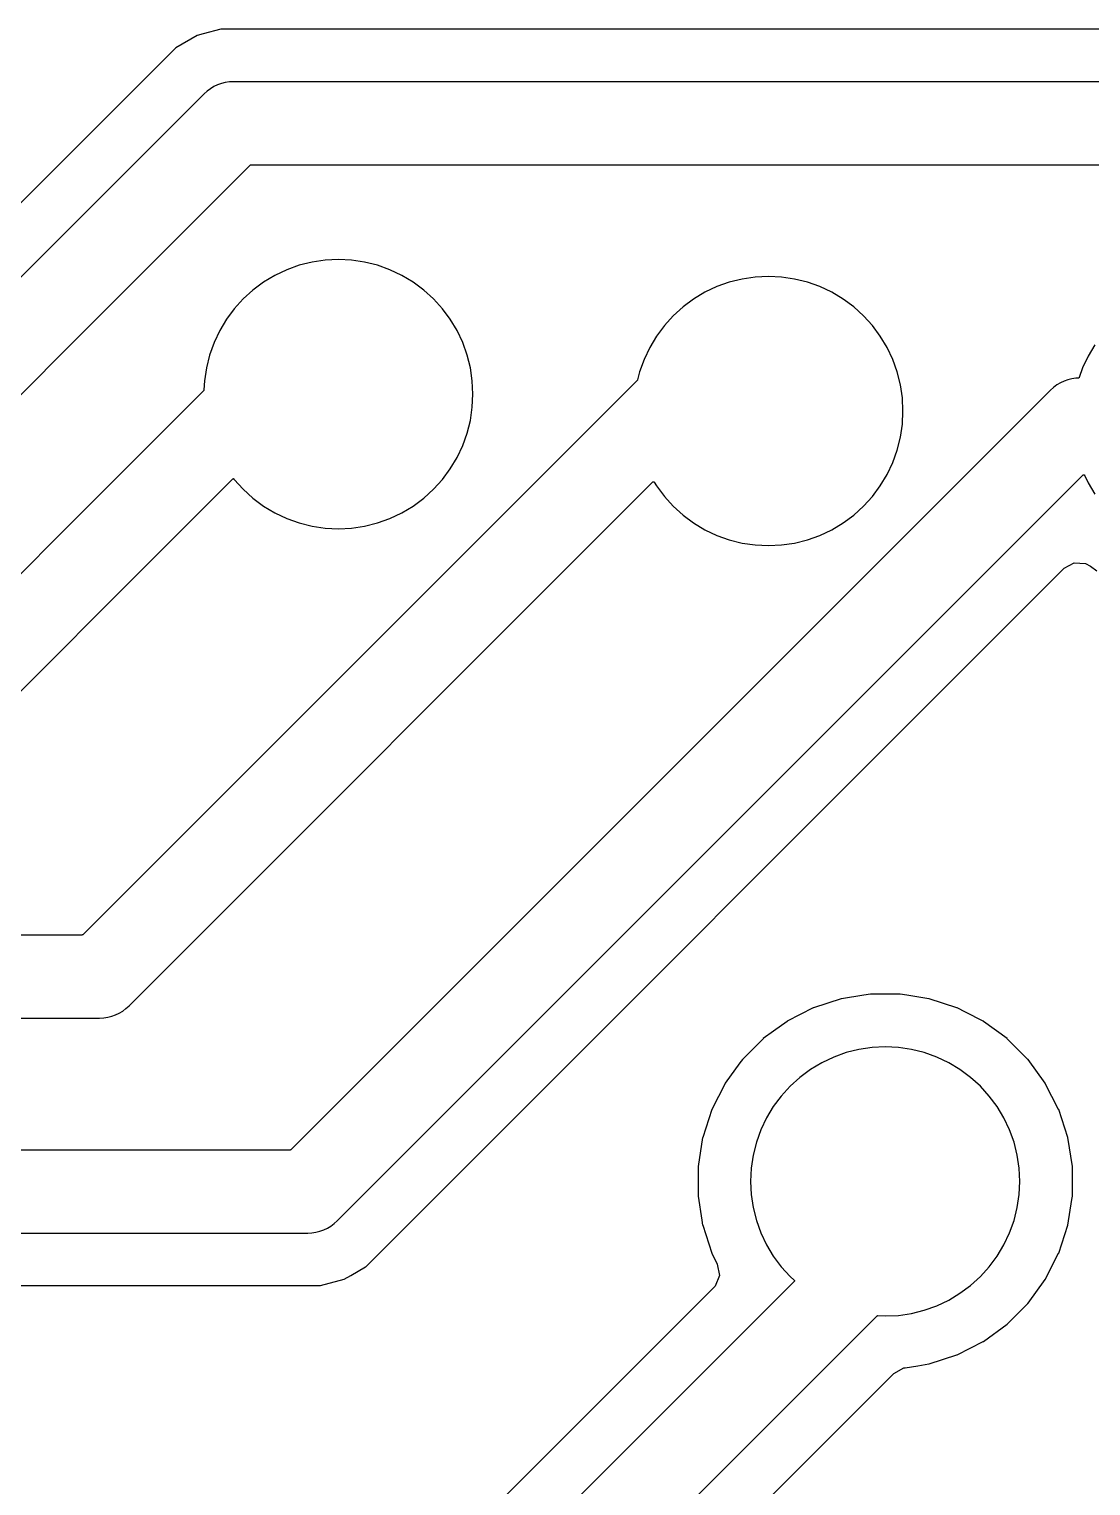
# Model space of a CAD drawing. Header units: metres. Extents: x 92.3 to 181.5, y -134.8 to -50.6.
# Drawn here: x 160.79 to 167.06, y -79.45 to -70.84 of the extents above; entities that cross this region are included whole.
import ezdxf

# ---------------------------------------------------------------- set-up
doc = ezdxf.new("R2010")
doc.units = ezdxf.units.M

msp = doc.modelspace()

# ---------------------------------------------------------------- linework, layer by layer
for points in [[(169.5725, -70.8445), (161.9275, -70.8445), (161.9274, -70.8445), (161.9273, -70.8445), (161.9272, -70.8445), (161.9271, -70.8445), (161.9271, -70.8445), (161.927, -70.8445), (161.9269, -70.8445), (161.9268, -70.8446), (161.9267, -70.8446), (161.9267, -70.8446), (161.9265, -70.8446), (161.9264, -70.8446), (161.9263, -70.8446), (161.9262, -70.8447), (161.8212, -70.8728), (161.7862, -70.8822), (161.7861, -70.8822), (161.786, -70.8822), (161.7859, -70.8823), (161.7858, -70.8823), (161.7858, -70.8823), (161.7857, -70.8824), (161.7856, -70.8824), (161.7855, -70.8824), (161.7854, -70.8825), (161.7854, -70.8825), (161.7853, -70.8825), (161.7852, -70.8826), (161.7851, -70.8826), (161.785, -70.8827), (161.6595, -70.9552), (161.6594, -70.9552), (161.6593, -70.9552), (161.6593, -70.9553), (161.6592, -70.9553), (161.6592, -70.9553), (161.6591, -70.9554), (161.659, -70.9555), (161.6589, -70.9555), (161.6588, -70.9556), (161.6588, -70.9556), (161.6587, -70.9557), (161.6586, -70.9558), (161.6585, -70.9559), (161.6584, -70.956), (159.3053, -73.3091)], [(169.4999, -71.1549), (162.0001, -71.1549), (161.976, -71.1561), (161.9522, -71.1596), (161.9288, -71.1654), (161.9062, -71.1735), (161.8845, -71.1838), (161.8638, -71.1962), (161.8445, -71.2105), (161.8266, -71.2268), (159.3999, -73.6534)], [(159.6734, -74.0732), (162.1001, -71.6466), (162.1002, -71.6465), (162.1002, -71.6464), (162.1003, -71.6463), (162.1004, -71.6463), (162.1004, -71.6463), (162.1005, -71.6462), (162.1006, -71.6461), (162.1007, -71.646), (162.1008, -71.646), (162.1008, -71.646), (162.1009, -71.6459), (162.101, -71.6458), (162.1011, -71.6458), (162.1012, -71.6457), (162.1012, -71.6457), (162.1014, -71.6457), (162.1015, -71.6456), (162.1016, -71.6456), (162.1017, -71.6455), (162.1017, -71.6455), (162.1018, -71.6455), (162.1019, -71.6454), (162.102, -71.6454), (162.1022, -71.6453), (162.1022, -71.6453), (162.1023, -71.6453), (162.1024, -71.6453), (162.1025, -71.6452), (162.1026, -71.6452), (162.1026, -71.6452), (162.1028, -71.6452), (162.1029, -71.6452), (162.103, -71.6452), (162.1031, -71.6451), (162.1031, -71.6451), (162.1032, -71.6451), (162.1034, -71.6451), (162.1035, -71.6451), (162.1036, -71.6451), (169.3964, -71.6451)], [(160.1534, -75.3432), (161.9958, -73.5009), (161.9959, -73.5008), (161.9959, -73.5007), (161.996, -73.5006), (161.9961, -73.5006), (161.9961, -73.5006), (161.9962, -73.5005), (161.9963, -73.5004), (161.9964, -73.5004), (161.9965, -73.5003), (161.9965, -73.5003), (161.9966, -73.5002), (161.9967, -73.5002), (161.9968, -73.5001), (161.9969, -73.5), (161.9969, -73.5), (161.997, -73.5), (161.9971, -73.4999), (161.9972, -73.4999), (161.9973, -73.4998), (161.9973, -73.4998), (161.9974, -73.4998), (161.9976, -73.4997), (161.9977, -73.4997), (161.9978, -73.4997), (161.9978, -73.4997), (161.9979, -73.4996), (161.998, -73.4996), (161.9981, -73.4996), (161.9982, -73.4995), (161.9982, -73.4995), (161.9984, -73.4995), (161.9985, -73.4995), (161.9986, -73.4995), (161.9987, -73.4995), (161.9987, -73.4995), (161.9988, -73.4994), (161.999, -73.4994), (161.9991, -73.4994), (161.9992, -73.4994), (161.9992, -73.4994), (161.9993, -73.4994), (161.9994, -73.4994), (161.9996, -73.4994), (161.9997, -73.4994), (161.9997, -73.4994), (161.9998, -73.4995), (161.9999, -73.4995), (162, -73.4995), (162.0001, -73.4995), (162.0001, -73.4995), (162.0003, -73.4995), (162.0004, -73.4995), (162.0005, -73.4996), (162.0006, -73.4996), (162.0006, -73.4996), (162.0007, -73.4996), (162.0008, -73.4997), (162.001, -73.4997), (162.0011, -73.4997), (162.0011, -73.4997), (162.0012, -73.4998), (162.0013, -73.4998), (162.0014, -73.4999), (162.0015, -73.4999), (162.0015, -73.4999), (162.0016, -73.5), (162.0017, -73.5), (162.0018, -73.5001), (162.0019, -73.5002), (162.0019, -73.5002), (162.002, -73.5002), (162.0021, -73.5003), (162.0022, -73.5004), (162.0023, -73.5004), (162.0023, -73.5004), (162.0024, -73.5005), (162.0025, -73.5006), (162.0026, -73.5007), (162.0027, -73.5007), (162.0027, -73.5007), (162.0028, -73.5008), (162.0029, -73.5009), (162.0029, -73.501), (162.003, -73.5011), (162.003, -73.5011), (162.0031, -73.5012), (162.0032, -73.5013), (162.0032, -73.5014), (162.0033, -73.5014), (162.0055, -73.5043), (162.0579, -73.5621), (162.1157, -73.6145), (162.1783, -73.661), (162.2452, -73.7011), (162.3158, -73.7345), (162.3892, -73.7608), (162.4649, -73.7797), (162.5421, -73.7912), (162.62, -73.795), (162.6979, -73.7912), (162.7751, -73.7797), (162.8508, -73.7608), (162.9242, -73.7345), (162.9948, -73.7011), (163.0617, -73.661), (163.1243, -73.6145), (163.1821, -73.5621), (163.2345, -73.5043), (163.281, -73.4417), (163.3211, -73.3748), (163.3545, -73.3042), (163.3808, -73.2308), (163.3997, -73.1551), (163.4112, -73.0779), (163.415, -73), (163.4112, -72.9221), (163.3997, -72.8449), (163.3808, -72.7692), (163.3545, -72.6958), (163.3211, -72.6252), (163.281, -72.5583), (163.2345, -72.4957), (163.1821, -72.4379), (163.1243, -72.3855), (163.0617, -72.339), (162.9948, -72.2989), (162.9242, -72.2655), (162.8508, -72.2392), (162.7751, -72.2203), (162.6979, -72.2088), (162.62, -72.205), (162.5421, -72.2088), (162.4649, -72.2203), (162.3892, -72.2392), (162.3158, -72.2655), (162.2452, -72.2989), (162.1783, -72.339), (162.1157, -72.3855), (162.0579, -72.4379), (162.0055, -72.4957), (161.959, -72.5583), (161.9189, -72.6252), (161.8855, -72.6958), (161.8592, -72.7692), (161.8403, -72.8449), (161.8288, -72.9221), (161.8262, -72.9753), (161.8262, -72.9754), (161.8262, -72.9755), (161.8262, -72.9756), (161.8262, -72.9757), (161.8262, -72.9757), (161.8262, -72.9759), (161.8261, -72.976), (161.8261, -72.9761), (161.8261, -72.9762), (161.8261, -72.9762), (161.8261, -72.9763), (161.826, -72.9764), (161.826, -72.9765), (161.826, -72.9766), (161.826, -72.9766), (161.8259, -72.9767), (161.8259, -72.9769), (161.8258, -72.977), (161.8258, -72.9771), (161.8258, -72.9771), (161.8257, -72.9772), (161.8257, -72.9773), (161.8256, -72.9774), (161.8256, -72.9775), (161.8256, -72.9775), (161.8255, -72.9776), (161.8255, -72.9777), (161.8254, -72.9778), (161.8253, -72.9779), (161.8253, -72.9779), (161.8253, -72.978), (161.8252, -72.9781), (161.8251, -72.9782), (161.8251, -72.9782), (161.8251, -72.9782), (161.825, -72.9783), (161.8249, -72.9784), (161.8248, -72.9785), (161.8248, -72.9786), (159.8799, -74.9234)], [(157.1865, -76.6851), (161.2099, -76.6851), (161.234, -76.6839), (161.2578, -76.6804), (161.2812, -76.6746), (161.3038, -76.6665), (161.3255, -76.6562), (161.3462, -76.6438), (161.3655, -76.6295), (161.3834, -76.6132), (164.478, -73.5187), (164.4781, -73.5186), (164.4781, -73.5186), (164.4781, -73.5185), (164.4782, -73.5184), (164.4783, -73.5184), (164.4783, -73.5184), (164.4784, -73.5183), (164.4785, -73.5182), (164.4786, -73.5181), (164.4787, -73.5181), (164.4787, -73.5181), (164.4789, -73.518), (164.479, -73.5179), (164.4791, -73.5179), (164.4792, -73.5178), (164.4792, -73.5178), (164.4793, -73.5177), (164.4794, -73.5177), (164.4795, -73.5176), (164.4796, -73.5176), (164.4796, -73.5176), (164.4798, -73.5175), (164.4799, -73.5175), (164.48, -73.5175), (164.4801, -73.5174), (164.4801, -73.5174), (164.4802, -73.5174), (164.4804, -73.5174), (164.4805, -73.5173), (164.4806, -73.5173), (164.4806, -73.5173), (164.4807, -73.5173), (164.4809, -73.5173), (164.481, -73.5173), (164.4811, -73.5172), (164.4811, -73.5172), (164.4812, -73.5172), (164.4814, -73.5172), (164.4815, -73.5172), (164.4816, -73.5172), (164.4816, -73.5172), (164.4817, -73.5172), (164.4819, -73.5172), (164.482, -73.5173), (164.4821, -73.5173), (164.4821, -73.5173), (164.4822, -73.5173), (164.4824, -73.5173), (164.4825, -73.5173), (164.4826, -73.5174), (164.4826, -73.5174), (164.4827, -73.5174), (164.4829, -73.5174), (164.483, -73.5175), (164.4831, -73.5175), (164.4831, -73.5175), (164.4832, -73.5175), (164.4833, -73.5176), (164.4834, -73.5176), (164.4836, -73.5177), (164.4836, -73.5177), (164.4837, -73.5177), (164.4838, -73.5178), (164.4839, -73.5178), (164.484, -73.5179), (164.484, -73.5179), (164.4841, -73.518), (164.4842, -73.518), (164.4843, -73.5181), (164.4844, -73.5182), (164.4844, -73.5182), (164.4845, -73.5183), (164.4846, -73.5183), (164.4847, -73.5184), (164.4848, -73.5185), (164.4848, -73.5185), (164.4849, -73.5186), (164.485, -73.5187), (164.4851, -73.5188), (164.4852, -73.5189), (164.4852, -73.5189), (164.4853, -73.5189), (164.4854, -73.519), (164.4854, -73.5191), (164.4855, -73.5192), (164.4855, -73.5192), (164.4856, -73.5193), (164.4857, -73.5194), (164.4857, -73.5196), (164.4857, -73.5196), (164.4858, -73.5197), (164.499, -73.5417), (164.5455, -73.6043), (164.5979, -73.6621), (164.6557, -73.7145), (164.7183, -73.761), (164.7852, -73.8011), (164.8558, -73.8345), (164.9292, -73.8608), (165.0049, -73.8797), (165.0821, -73.8912), (165.16, -73.895), (165.2379, -73.8912), (165.3151, -73.8797), (165.3908, -73.8608), (165.4642, -73.8345), (165.5348, -73.8011), (165.6017, -73.761), (165.6643, -73.7145), (165.7221, -73.6621), (165.7745, -73.6043), (165.821, -73.5417), (165.8611, -73.4748), (165.8945, -73.4042), (165.9208, -73.3308), (165.9397, -73.2551), (165.9512, -73.1779), (165.955, -73.1), (165.9512, -73.0221), (165.9397, -72.9449), (165.9208, -72.8692), (165.8945, -72.7958), (165.8611, -72.7252), (165.821, -72.6583), (165.7745, -72.5957), (165.7221, -72.5379), (165.6643, -72.4855), (165.6017, -72.439), (165.5348, -72.3989), (165.4642, -72.3655), (165.3908, -72.3392), (165.3151, -72.3203), (165.2379, -72.3088), (165.16, -72.305), (165.0821, -72.3088), (165.0049, -72.3203), (164.9292, -72.3392), (164.8558, -72.3655), (164.7852, -72.3989), (164.7183, -72.439), (164.6557, -72.4855), (164.5979, -72.5379), (164.5455, -72.5957), (164.499, -72.6583), (164.4589, -72.7252), (164.4255, -72.7958), (164.3992, -72.8692), (164.3876, -72.9156), (164.3876, -72.9157), (164.3876, -72.9159), (164.3875, -72.916), (164.3875, -72.9161), (164.3875, -72.9161), (164.3874, -72.9162), (164.3874, -72.9163), (164.3873, -72.9164), (164.3873, -72.9165), (164.3873, -72.9165), (164.3872, -72.9167), (164.3872, -72.9168), (164.3871, -72.9169), (164.3871, -72.917), (164.3871, -72.917), (164.387, -72.9171), (164.3869, -72.9172), (164.3869, -72.9173), (164.3868, -72.9174), (164.3868, -72.9174), (164.3867, -72.9175), (164.3866, -72.9176), (164.3866, -72.9177), (164.3865, -72.9178), (164.3865, -72.9178), (164.3864, -72.9179), (164.3863, -72.9179), (164.3862, -72.918), (164.3861, -72.9181), (164.3766, -72.9268), (161.1099, -76.1934), (161.1098, -76.1935), (161.1098, -76.1936), (161.1097, -76.1937), (161.1096, -76.1937), (161.1096, -76.1937), (161.1095, -76.1938), (161.1094, -76.1939), (161.1093, -76.194), (161.1092, -76.194), (161.1092, -76.194), (161.1091, -76.1941), (161.109, -76.1942), (161.1089, -76.1942), (161.1088, -76.1943), (161.1088, -76.1943), (161.1086, -76.1943), (161.1085, -76.1944), (161.1084, -76.1944), (161.1083, -76.1945), (161.1083, -76.1945), (161.1082, -76.1945), (161.1081, -76.1946), (161.108, -76.1946), (161.1078, -76.1947), (161.1078, -76.1947), (161.1077, -76.1947), (161.1076, -76.1947), (161.1075, -76.1948), (161.1074, -76.1948), (161.1074, -76.1948), (161.1072, -76.1948), (161.1071, -76.1948), (161.107, -76.1948), (161.1069, -76.1949), (161.1069, -76.1949), (161.1068, -76.1949), (161.1066, -76.1949), (161.1065, -76.1949), (161.1064, -76.1949), (157.1865, -76.1949)], [(167.089, -72.7083), (167.0489, -72.7752), (167.0155, -72.8458), (166.9954, -72.902), (166.9954, -72.9021), (166.9953, -72.9022), (166.9953, -72.9024), (166.9952, -72.9025), (166.9952, -72.9025), (166.9952, -72.9026), (166.9951, -72.9027), (166.995, -72.9028), (166.995, -72.9029), (166.995, -72.9029), (166.9949, -72.903), (166.9948, -72.9031), (166.9948, -72.9032), (166.9947, -72.9033), (166.9947, -72.9033), (166.9946, -72.9034), (166.9946, -72.9035), (166.9945, -72.9036), (166.9944, -72.9037), (166.9944, -72.9037), (166.9943, -72.9038), (166.9942, -72.9039), (166.9941, -72.904), (166.994, -72.904), (166.994, -72.904), (166.994, -72.9041), (166.9939, -72.9042), (166.9938, -72.9043), (166.9937, -72.9043), (166.9937, -72.9043), (166.9936, -72.9044), (166.9935, -72.9045), (166.9934, -72.9046), (166.9933, -72.9046), (166.9933, -72.9046), (166.9932, -72.9047), (166.993, -72.9047), (166.9929, -72.9048), (166.9928, -72.9049), (166.9928, -72.9049), (166.9927, -72.9049), (166.9926, -72.905), (166.9925, -72.905), (166.9924, -72.905), (166.9924, -72.905), (166.9923, -72.9051), (166.9921, -72.9051), (166.992, -72.9052), (166.9919, -72.9052), (166.9919, -72.9052), (166.9918, -72.9052), (166.9917, -72.9052), (166.9915, -72.9053), (166.9914, -72.9053), (166.9914, -72.9053), (166.9913, -72.9053), (166.9912, -72.9053), (166.9911, -72.9053), (166.9909, -72.9053), (166.976, -72.9061), (166.9522, -72.9096), (166.9288, -72.9154), (166.9062, -72.9235), (166.8845, -72.9338), (166.8638, -72.9462), (166.8445, -72.9605), (166.8266, -72.9768), (162.3399, -77.4634), (162.3398, -77.4635), (162.3398, -77.4636), (162.3397, -77.4637), (162.3396, -77.4637), (162.3396, -77.4637), (162.3395, -77.4638), (162.3394, -77.4639), (162.3393, -77.464), (162.3392, -77.464), (162.3392, -77.464), (162.3391, -77.4641), (162.339, -77.4642), (162.3389, -77.4642), (162.3388, -77.4643), (162.3388, -77.4643), (162.3386, -77.4643), (162.3385, -77.4644), (162.3384, -77.4644), (162.3383, -77.4645), (162.3383, -77.4645), (162.3382, -77.4645), (162.3381, -77.4646), (162.338, -77.4646), (162.3378, -77.4647), (162.3378, -77.4647), (162.3377, -77.4647), (162.3376, -77.4647), (162.3375, -77.4648), (162.3374, -77.4648), (162.3374, -77.4648), (162.3372, -77.4648), (162.3371, -77.4648), (162.337, -77.4648), (162.3369, -77.4649), (162.3369, -77.4649), (162.3368, -77.4649), (162.3366, -77.4649), (162.3365, -77.4649), (162.3364, -77.4649), (157.1865, -77.4649)], [(157.1865, -77.9551), (162.4399, -77.9551), (162.464, -77.9539), (162.4878, -77.9504), (162.5112, -77.9446), (162.5338, -77.9365), (162.5555, -77.9262), (162.5762, -77.9138), (162.5955, -77.8995), (162.6134, -77.8832), (167.0191, -73.4775), (167.0192, -73.4774), (167.0193, -73.4774), (167.0194, -73.4773), (167.0195, -73.4772), (167.0195, -73.4772), (167.0196, -73.4771), (167.0197, -73.477), (167.0198, -73.477), (167.0199, -73.4769), (167.0199, -73.4769), (167.02, -73.4768), (167.0201, -73.4768), (167.0202, -73.4767), (167.0203, -73.4767), (167.0203, -73.4767), (167.0204, -73.4766), (167.0205, -73.4766), (167.0206, -73.4765), (167.0207, -73.4765), (167.0207, -73.4765), (167.0208, -73.4764), (167.0209, -73.4764), (167.0211, -73.4763), (167.0212, -73.4763), (167.0212, -73.4763), (167.0213, -73.4763), (167.0214, -73.4762), (167.0215, -73.4762), (167.0216, -73.4762), (167.0216, -73.4762), (167.0217, -73.4761), (167.0219, -73.4761), (167.022, -73.4761), (167.0221, -73.4761), (167.0221, -73.4761), (167.0222, -73.4761), (167.0223, -73.4761), (167.0225, -73.4761), (167.0226, -73.4761), (167.0226, -73.4761), (167.0227, -73.4761), (167.0228, -73.4761), (167.0229, -73.4761), (167.0231, -73.4761), (167.0231, -73.4761), (167.0232, -73.4761), (167.0233, -73.4761), (167.0234, -73.4761), (167.0235, -73.4761), (167.0235, -73.4761), (167.0236, -73.4761), (167.0238, -73.4762), (167.0239, -73.4762), (167.024, -73.4762), (167.024, -73.4762), (167.0241, -73.4763), (167.0242, -73.4763), (167.0243, -73.4763), (167.0245, -73.4764), (167.0245, -73.4764), (167.0246, -73.4764), (167.0247, -73.4765), (167.0248, -73.4765), (167.0249, -73.4766), (167.0249, -73.4766), (167.025, -73.4766), (167.0251, -73.4767), (167.0252, -73.4767), (167.0253, -73.4768), (167.0253, -73.4768), (167.0254, -73.4769), (167.0255, -73.4769), (167.0256, -73.477), (167.0257, -73.4771), (167.0257, -73.4771), (167.0258, -73.4771), (167.0259, -73.4772), (167.026, -73.4773), (167.0261, -73.4774), (167.0261, -73.4774), (167.0262, -73.4775), (167.0262, -73.4775), (167.0263, -73.4776), (167.0264, -73.4777), (167.0264, -73.4777), (167.0265, -73.4778), (167.0266, -73.4779), (167.0266, -73.478), (167.0267, -73.4781), (167.0267, -73.4781), (167.0268, -73.4782), (167.0268, -73.4783), (167.0269, -73.4784), (167.027, -73.4785), (167.027, -73.4785), (167.027, -73.4786), (167.0271, -73.4787), (167.0271, -73.4788), (167.0272, -73.4789), (167.0489, -73.5248), (167.089, -73.5917)], [(157.3159, -78.2655), (162.5125, -78.2655), (162.5126, -78.2655), (162.5127, -78.2655), (162.5128, -78.2655), (162.5129, -78.2655), (162.5129, -78.2655), (162.513, -78.2655), (162.5131, -78.2655), (162.5132, -78.2654), (162.5133, -78.2654), (162.5133, -78.2654), (162.5135, -78.2654), (162.5136, -78.2654), (162.5137, -78.2654), (162.5138, -78.2653), (162.6538, -78.2278), (162.6539, -78.2278), (162.654, -78.2278), (162.6541, -78.2277), (162.6542, -78.2277), (162.6542, -78.2277), (162.6543, -78.2276), (162.6544, -78.2276), (162.6545, -78.2276), (162.6546, -78.2275), (162.6546, -78.2275), (162.6547, -78.2275), (162.6548, -78.2274), (162.6549, -78.2274), (162.655, -78.2273), (162.6927, -78.2056), (162.7805, -78.1548), (162.7806, -78.1548), (162.7807, -78.1547), (162.7808, -78.1547), (162.7809, -78.1546), (162.7809, -78.1546), (162.781, -78.1545), (162.7811, -78.1545), (162.7811, -78.1544), (162.7812, -78.1543), (162.7812, -78.1543), (162.7813, -78.1543), (162.7814, -78.1542), (162.7815, -78.1541), (162.7816, -78.154), (166.9068, -74.0288), (166.9662, -73.9964), (167.0334, -74.0012), (167.0617, -74.0164), (167.0994, -74.0438)], [(162.9187, -81.7669), (165.9009, -78.7846), (165.9609, -78.7519), (165.967, -78.7507), (166.0435, -78.7386), (166.1085, -78.7283), (166.1086, -78.7283), (166.1086, -78.7283), (166.1087, -78.7283), (166.1087, -78.7283), (166.1087, -78.7283), (166.1087, -78.7283), (166.1089, -78.7283), (166.109, -78.7282), (166.1091, -78.7282), (166.1091, -78.7282), (166.1092, -78.7282), (166.274, -78.6746), (166.2741, -78.6746), (166.2742, -78.6746), (166.2743, -78.6745), (166.2744, -78.6745), (166.2744, -78.6745), (166.2744, -78.6745), (166.2745, -78.6744), (166.2746, -78.6744), (166.2747, -78.6743), (166.4291, -78.5957), (166.4291, -78.5956), (166.4292, -78.5956), (166.4293, -78.5955), (166.4294, -78.5955), (166.4294, -78.5955), (166.4295, -78.5954), (166.4296, -78.5954), (166.4296, -78.5953), (166.4297, -78.5953), (166.5699, -78.4935), (166.5699, -78.4934), (166.57, -78.4933), (166.5701, -78.4933), (166.5702, -78.4932), (166.5702, -78.4932), (166.5702, -78.4932), (166.5703, -78.4931), (166.5704, -78.493), (166.5705, -78.4929), (166.6929, -78.3705), (166.693, -78.3704), (166.6931, -78.3703), (166.6932, -78.3702), (166.6932, -78.3702), (166.6932, -78.3702), (166.6933, -78.3701), (166.6933, -78.37), (166.6934, -78.3699), (166.6935, -78.3699), (166.7953, -78.2297), (166.7953, -78.2296), (166.7954, -78.2296), (166.7954, -78.2295), (166.7955, -78.2294), (166.7955, -78.2294), (166.7955, -78.2293), (166.7956, -78.2292), (166.7956, -78.2291), (166.7957, -78.2291), (166.8743, -78.0747), (166.8744, -78.0746), (166.8744, -78.0745), (166.8745, -78.0744), (166.8745, -78.0744), (166.8745, -78.0744), (166.8745, -78.0743), (166.8746, -78.0742), (166.8746, -78.0741), (166.8746, -78.074), (166.9282, -77.9092), (166.9282, -77.9092), (166.9282, -77.9091), (166.9282, -77.909), (166.9283, -77.9089), (166.9283, -77.9089), (166.9283, -77.9088), (166.9283, -77.9087), (166.9283, -77.9086), (166.9283, -77.9085), (166.9523, -77.7571), (166.9554, -77.7374), (166.9555, -77.7373), (166.9555, -77.7372), (166.9555, -77.7371), (166.9555, -77.737), (166.9555, -77.737), (166.9555, -77.7369), (166.9555, -77.7368), (166.9555, -77.7367), (166.9555, -77.7366), (166.9555, -77.5634), (166.9555, -77.5633), (166.9555, -77.5632), (166.9555, -77.5631), (166.9555, -77.563), (166.9555, -77.563), (166.9555, -77.5629), (166.9555, -77.5628), (166.9555, -77.5627), (166.9554, -77.5626), (166.9283, -77.3915), (166.9283, -77.3914), (166.9283, -77.3913), (166.9283, -77.3912), (166.9283, -77.3911), (166.9283, -77.3911), (166.9282, -77.391), (166.9282, -77.3909), (166.9282, -77.3908), (166.9282, -77.3908), (166.8746, -77.226), (166.8746, -77.2259), (166.8746, -77.2258), (166.8745, -77.2257), (166.8745, -77.2256), (166.8745, -77.2256), (166.8745, -77.2256), (166.8744, -77.2255), (166.8744, -77.2254), (166.8743, -77.2253), (166.7957, -77.0709), (166.7956, -77.0709), (166.7956, -77.0708), (166.7955, -77.0707), (166.7955, -77.0706), (166.7955, -77.0706), (166.7954, -77.0705), (166.7954, -77.0704), (166.7953, -77.0704), (166.7953, -77.0703), (166.6935, -76.9301), (166.6934, -76.9301), (166.6933, -76.93), (166.6933, -76.9299), (166.6932, -76.9298), (166.6932, -76.9298), (166.6932, -76.9298), (166.6931, -76.9297), (166.693, -76.9296), (166.6929, -76.9295), (166.5705, -76.8071), (166.5704, -76.807), (166.5703, -76.8069), (166.5702, -76.8068), (166.5702, -76.8068), (166.5702, -76.8068), (166.5701, -76.8067), (166.57, -76.8067), (166.5699, -76.8066), (166.5699, -76.8065), (166.4297, -76.7047), (166.4296, -76.7047), (166.4296, -76.7046), (166.4295, -76.7046), (166.4294, -76.7045), (166.4294, -76.7045), (166.4293, -76.7045), (166.4292, -76.7044), (166.4291, -76.7044), (166.4291, -76.7043), (166.3238, -76.6507), (166.2747, -76.6257), (166.2746, -76.6256), (166.2745, -76.6256), (166.2744, -76.6255), (166.2744, -76.6255), (166.2742, -76.6255), (166.2741, -76.6254), (166.274, -76.6254), (166.274, -76.6254), (166.1092, -76.5718), (166.1091, -76.5718), (166.1091, -76.5718), (166.109, -76.5718), (166.1088, -76.5717), (166.1087, -76.5717), (166.1086, -76.5717), (166.1086, -76.5717), (166.1085, -76.5717), (166.1085, -76.5717), (166.1085, -76.5717), (165.9771, -76.5508), (165.9374, -76.5446), (165.9373, -76.5445), (165.9372, -76.5445), (165.9371, -76.5445), (165.937, -76.5445), (165.937, -76.5445), (165.9369, -76.5445), (165.9368, -76.5445), (165.9367, -76.5445), (165.9366, -76.5445), (165.7634, -76.5445), (165.7633, -76.5445), (165.7632, -76.5445), (165.7631, -76.5445), (165.763, -76.5445), (165.763, -76.5445), (165.7629, -76.5445), (165.7628, -76.5445), (165.7627, -76.5445), (165.7626, -76.5446), (165.7229, -76.5508), (165.5915, -76.5717), (165.5914, -76.5717), (165.5913, -76.5717), (165.5912, -76.5717), (165.5911, -76.5717), (165.5911, -76.5717), (165.591, -76.5718), (165.5909, -76.5718), (165.5909, -76.5718), (165.5908, -76.5718), (165.426, -76.6254), (165.4259, -76.6254), (165.4258, -76.6254), (165.4257, -76.6255), (165.4256, -76.6255), (165.4256, -76.6255), (165.4255, -76.6255), (165.4255, -76.6256), (165.4254, -76.6256), (165.4253, -76.6257), (165.2709, -76.7043), (165.2709, -76.7044), (165.2708, -76.7044), (165.2707, -76.7045), (165.2706, -76.7045), (165.2706, -76.7045), (165.2705, -76.7046), (165.2704, -76.7046), (165.2704, -76.7047), (165.2703, -76.7047), (165.1903, -76.7628), (165.1301, -76.8065), (165.1301, -76.8066), (165.13, -76.8066), (165.1299, -76.8067), (165.1299, -76.8067), (165.1298, -76.8068), (165.1297, -76.8069), (165.1296, -76.807), (165.1295, -76.8071), (165.0071, -76.9295), (165.007, -76.9296), (165.0069, -76.9297), (165.0068, -76.9298), (165.0067, -76.9299), (165.0067, -76.9299), (165.0066, -76.93), (165.0066, -76.9301), (165.0065, -76.9301), (165.0065, -76.9301), (164.9921, -76.95), (164.9047, -77.0703), (164.9047, -77.0704), (164.9046, -77.0704), (164.9046, -77.0705), (164.9045, -77.0706), (164.9045, -77.0706), (164.9045, -77.0707), (164.9044, -77.0708), (164.9044, -77.0709), (164.9043, -77.0709), (164.8257, -77.2253), (164.8256, -77.2254), (164.8256, -77.2255), (164.8255, -77.2255), (164.8255, -77.2256), (164.8255, -77.2256), (164.8255, -77.2257), (164.8254, -77.2258), (164.8254, -77.2259), (164.8254, -77.226), (164.7718, -77.3908), (164.7718, -77.3909), (164.7718, -77.3909), (164.7718, -77.391), (164.7717, -77.3911), (164.7717, -77.3911), (164.7717, -77.3912), (164.7717, -77.3913), (164.7717, -77.3914), (164.7717, -77.3915), (164.7446, -77.5626), (164.7445, -77.5627), (164.7445, -77.5628), (164.7445, -77.5629), (164.7445, -77.563), (164.7445, -77.563), (164.7445, -77.5631), (164.7445, -77.5632), (164.7445, -77.5633), (164.7445, -77.5634), (164.7445, -77.7366), (164.7445, -77.7367), (164.7445, -77.7368), (164.7445, -77.7369), (164.7445, -77.737), (164.7445, -77.737), (164.7445, -77.7371), (164.7445, -77.7372), (164.7445, -77.7373), (164.7446, -77.7374), (164.7668, -77.8781), (164.7717, -77.9085), (164.7717, -77.9086), (164.7717, -77.9087), (164.7717, -77.9088), (164.7717, -77.9089), (164.7717, -77.9089), (164.7718, -77.909), (164.7718, -77.9091), (164.7718, -77.9092), (164.7718, -77.9092), (164.7896, -77.964), (164.8254, -78.074), (164.8254, -78.0741), (164.8254, -78.0742), (164.8255, -78.0743), (164.8255, -78.0743), (164.8255, -78.0743), (164.8255, -78.0744), (164.8256, -78.0745), (164.8256, -78.0746), (164.8257, -78.0747), (164.8257, -78.0747), (164.8257, -78.0747), (164.8257, -78.0747), (164.8257, -78.0747), (164.8257, -78.0747), (164.8583, -78.1388), (164.8708, -78.2053), (164.8454, -78.2679), (164.8367, -78.2777), (160.9619, -82.1525)], [(161.291, -82.9556), (165.8024, -78.4443), (165.8025, -78.4442), (165.8025, -78.4442), (165.8026, -78.4441), (165.8026, -78.444), (165.8027, -78.4439), (165.8027, -78.4439), (165.8029, -78.4439), (165.803, -78.4438), (165.8031, -78.4437), (165.8032, -78.4436), (165.8032, -78.4436), (165.8033, -78.4436), (165.8034, -78.4435), (165.8035, -78.4434), (165.8036, -78.4434), (165.8036, -78.4434), (165.8037, -78.4433), (165.8039, -78.4433), (165.804, -78.4432), (165.8041, -78.4432), (165.8041, -78.4432), (165.8042, -78.4431), (165.8043, -78.4431), (165.8045, -78.443), (165.8046, -78.443), (165.8046, -78.443), (165.8047, -78.443), (165.8048, -78.4429), (165.805, -78.4429), (165.8051, -78.4429), (165.8051, -78.4429), (165.8052, -78.4429), (165.8054, -78.4429), (165.8055, -78.4428), (165.8056, -78.4428), (165.8056, -78.4428), (165.8058, -78.4428), (165.8059, -78.4428), (165.806, -78.4428), (165.806, -78.4428), (165.8061, -78.4428), (165.85, -78.445), (165.9279, -78.4412), (166.0051, -78.4297), (166.0808, -78.4108), (166.1542, -78.3845), (166.2248, -78.3511), (166.2917, -78.311), (166.3543, -78.2645), (166.4121, -78.2121), (166.4645, -78.1543), (166.511, -78.0917), (166.5511, -78.0248), (166.5845, -77.9542), (166.6108, -77.8808), (166.6297, -77.8051), (166.6412, -77.7279), (166.645, -77.65), (166.6412, -77.5721), (166.6297, -77.4949), (166.6108, -77.4192), (166.5845, -77.3458), (166.5511, -77.2752), (166.511, -77.2083), (166.4645, -77.1457), (166.4121, -77.0879), (166.3543, -77.0355), (166.2917, -76.989), (166.2248, -76.9489), (166.1542, -76.9155), (166.0808, -76.8892), (166.0051, -76.8703), (165.9279, -76.8588), (165.85, -76.855), (165.7721, -76.8588), (165.6949, -76.8703), (165.6192, -76.8892), (165.5458, -76.9155), (165.4752, -76.9489), (165.4083, -76.989), (165.3457, -77.0355), (165.2879, -77.0879), (165.2355, -77.1457), (165.189, -77.2083), (165.1489, -77.2752), (165.1155, -77.3458), (165.0892, -77.4192), (165.0703, -77.4949), (165.0588, -77.5721), (165.055, -77.65), (165.0588, -77.7279), (165.0703, -77.8051), (165.0892, -77.8808), (165.1155, -77.9542), (165.1489, -78.0248), (165.189, -78.0917), (165.2355, -78.1543), (165.2879, -78.2121), (165.3119, -78.234), (165.312, -78.2341), (165.312, -78.2341), (165.3121, -78.2342), (165.3122, -78.2342), (165.3123, -78.2343), (165.3123, -78.2343), (165.3124, -78.2344), (165.3125, -78.2345), (165.3125, -78.2346), (165.3126, -78.2347), (165.3126, -78.2347), (165.3127, -78.2348), (165.3128, -78.2349), (165.3128, -78.235), (165.3129, -78.2352), (165.3129, -78.2352), (165.313, -78.2353), (165.313, -78.2354), (165.3131, -78.2355), (165.3131, -78.2356), (165.3131, -78.2356), (165.3132, -78.2357), (165.3132, -78.2358), (165.3133, -78.236), (165.3133, -78.2361), (165.3133, -78.2361), (165.3134, -78.2362), (165.3134, -78.2363), (165.3134, -78.2364), (165.3135, -78.2366), (165.3135, -78.2366), (165.3135, -78.2367), (165.3135, -78.2368), (165.3135, -78.2369), (165.3135, -78.2371), (165.3135, -78.2371), (165.3136, -78.2372), (165.3136, -78.2373), (165.3136, -78.2374), (165.3136, -78.2376), (165.3136, -78.2376), (165.3136, -78.2377), (165.3136, -78.2378), (165.3136, -78.2379), (165.3136, -78.2381), (165.3136, -78.2381), (165.3136, -78.2382), (165.3135, -78.2383), (165.3135, -78.2384), (165.3135, -78.2386), (165.3135, -78.2386), (165.3135, -78.2387), (165.3135, -78.2388), (165.3134, -78.2389), (165.3134, -78.2391), (165.3134, -78.2391), (165.3134, -78.2392), (165.3133, -78.2393), (165.3133, -78.2394), (165.3132, -78.2395), (165.3132, -78.2395), (165.3132, -78.2397), (165.3131, -78.2398), (165.3131, -78.2399), (165.313, -78.24), (165.313, -78.24), (165.313, -78.2401), (165.3129, -78.2402), (165.3128, -78.2403), (165.3128, -78.2404), (165.3128, -78.2404), (165.3127, -78.2405), (165.3126, -78.2406), (165.3125, -78.2407), (165.3125, -78.2408), (165.3125, -78.2408), (165.3124, -78.2409), (165.3123, -78.241), (165.3122, -78.2411), (165.3122, -78.2411), (165.3121, -78.2412), (160.9774, -82.576)]]:
    msp.add_lwpolyline(points)

doc.saveas('drawing.dxf')
